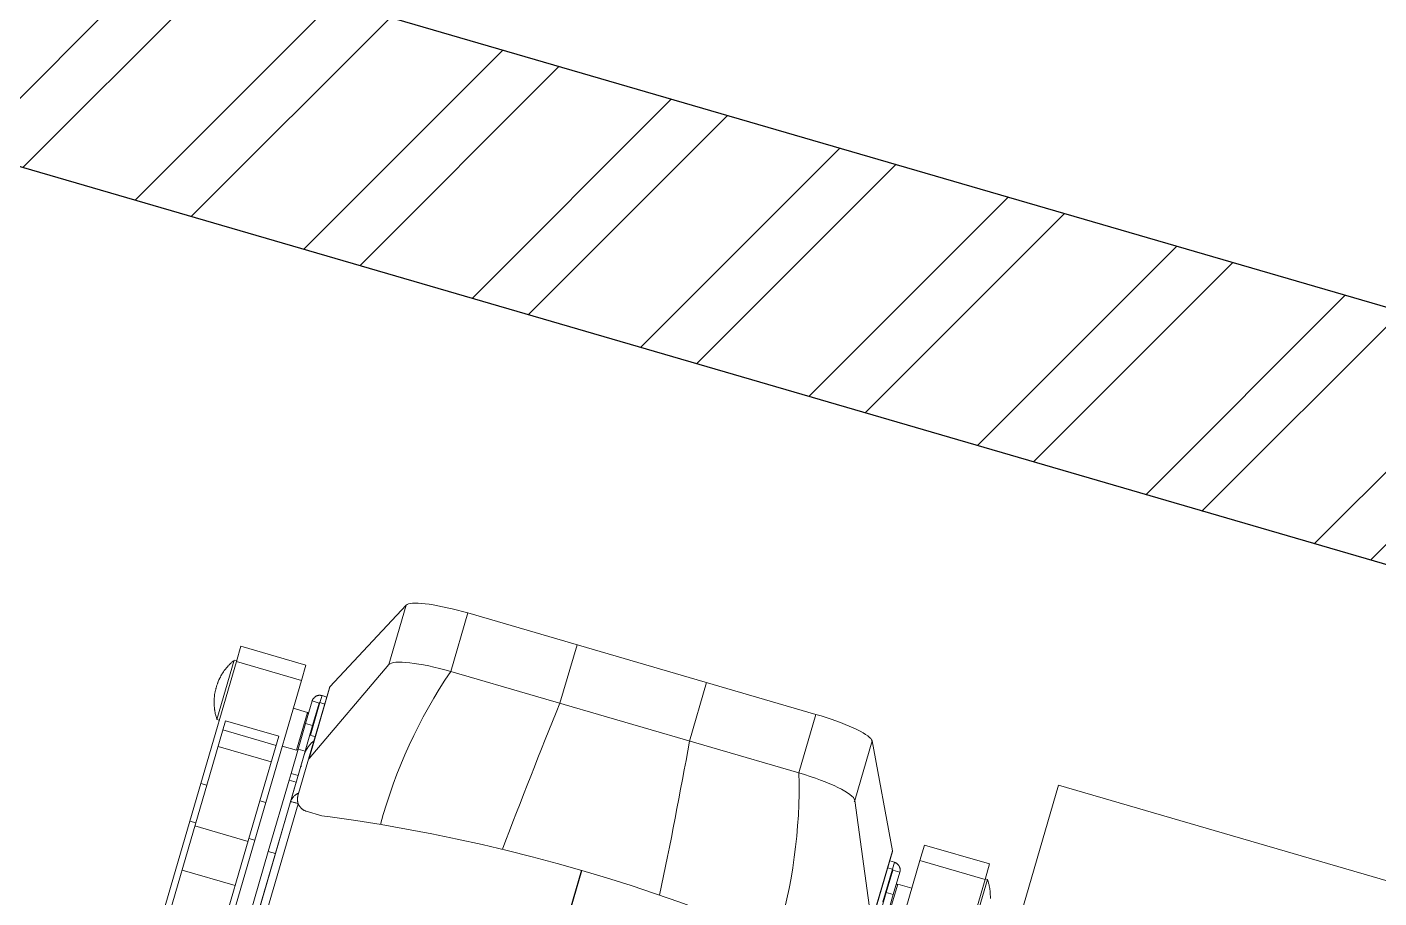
# Model space of a CAD drawing. Header units: feet. Extents: x 9311775 to 9337845, y -7066298 to -7052894.
# Drawn here: x 9335650 to 9336748, y -7059359 to -7058652 of the extents above; entities that cross this region are included whole.
import ezdxf

# ---------------------------------------------------------------- set-up
doc = ezdxf.new("R2010")
doc.units = ezdxf.units.FT
doc.header["$LTSCALE"] = 33
doc.header["$MEASUREMENT"] = 0
doc.linetypes.add('HIDDEN', pattern=[9.524999999999995, 6.349999999999997, -3.174999999999998])
doc.layers.add('A-WALL', color=1, linetype='Continuous')
for name, color, linetype, lineweight in [('A-WALL HATCH', 251, 'Continuous', 0), ('LENS-FURNITURE', 13, 'Continuous', 9), ('LENS_DIMENSION', 193, 'Continuous', 0), ('LK-FURNITURE', 13, 'Continuous', 9)]:
    doc.layers.add(name, color=color, linetype=linetype, lineweight=lineweight)

# ---------------------------------------------------------------- blocks, each defined once
blk = doc.blocks.new('A$Cca189d2b')
at = {"layer": 'A-WALL HATCH'}
h = blk.add_hatch(dxfattribs=at)
h.set_pattern_fill('ANSI32', color=256, scale=333)
h.set_pattern_definition([(45, (-4195598.218539457, 5465599.978276533), (-88.29995930067012, 88.29995930067012), []), (45, (-4195539.351900022, 5465599.978276533), (-88.29995930067012, 88.29995930067012), [])])
h.paths.add_polyline_path([(182.6102968659252, 497.5474645486101), (261.1382608162239, 711.5079587260261), (48.09325998090208, 711.5079587260261), (-5.143463341519236, 566.4570105355233)])
h.paths.add_polyline_path([(513.5475110262632, 1399.23249905277), (300.502718148753, 1399.233065660111), (48.09325998090208, 711.5079587260261), (261.1382608162239, 711.5079587260261)])
h.paths.add_polyline_path([(1787.858170637861, 4871.271308568307), (1600.104410430416, 4940.18085455615), (300.502718148753, 1399.233065660111), (513.5475110262632, 1399.23249905277)])
h.paths.add_polyline_path([(2606.200445983559, 7100.960056786425), (2413.713943312876, 7156.974579583854), (1930.475726367905, 5840.32401967328), (2143.520727202297, 5840.32401967328)])
h.paths.add_polyline_path([(2143.520727202297, 5840.32401967328), (1930.475726367905, 5840.32401967328), (1782.714707296342, 5437.728319104761), (1970.468467503786, 5368.818773117848)])
h.paths.add_polyline_path([(-5752.832334415987, 10981.10458512697), (-5752.832334415987, 11224.72189299483), (-9021.918580083176, 8971.32401967328), (-8609.060186924413, 8971.32401967328)])
h.paths.add_polyline_path([(-12434.06018692441, 8786.32401967328), (-12434.06018692441, 8961.32401967328), (-17534.29745566845, 8961.32401967328), (-17534.29745566845, 8786.32401967328)])
h.paths.add_polyline_path([(-2638.258403667249, 10653.11075048614), (-2748.497711254284, 10481.27641840279), (-1820.84006111417, 9880.888491335327), (-2888.922345140949, 6970.747927133925), (-2697.614837640897, 6900.534081770107), (-1989.563271976076, 8230.264665641822), (2344.327507092617, 6967.921464790591), (2413.713943312876, 7156.974579583854), (-2081.069596457295, 8464.978785396554), (-1544.316881798208, 9951.298985343426)])
h.paths.add_polyline_path([(-3755.921184914187, 11133.28946539108), (-3648.275374235586, 11301.0812121313), (-4680.941216264851, 11963.58192438073), (-5752.832334415987, 11224.72189299483), (-5752.832334415987, 10981.10458512697), (-4683.435118185356, 11733.58437767718)])
at = {"layer": 'A-WALL'}
for p, q in [((2606.200445983559, 7100.960056786425), (-2081.069596457295, 8464.978785396554)), ((2344.327507092617, 6967.921464790591), (-1989.563271976076, 8230.264665641822))]:
    blk.add_line(p, q, dxfattribs=at)
blk = doc.blocks.new('TRIAL SET CABINET 633x500')
at = {"layer": 'LENS-FURNITURE'}
blk.add_lwpolyline([(119.4230440827086, -352.4817388160154), (119.4230440827086, -985.4817388160156), (-380.5769559172913, -985.4817388160156), (-380.5769559172913, -352.4817388160154)], close=True, dxfattribs=at)
blk = doc.blocks.new('CHAIR UNIT')
at = {"layer": 'Defpoints', "linetype": 'HIDDEN'}
blk.add_line((0, 205.7260339055501), (0, -205.7260339055793), dxfattribs=at)
at = {"layer": 'LENS-FURNITURE'}
for points in [[(-147.1943452823906, 331.1256455461554), (-147.1943452823906, 380.5769559177861), (-151.5496397707611, 380.5495641275193), (-155.868411893025, 380.4491275675247), (-160.1324005834758, 380.2847768315114), (-164.2868219334632, 380.0565119194216), (-168.3225455321371, 379.7643328331469), (-172.1939183576032, 379.417370168172), (-175.8644182831049, 379.0064933290123), (-179.324914181605, 378.5499635048618), (-182.5480148121714, 378.0386501038447), (-185.4880669172853, 377.4725531241856), (-188.1450704988092, 376.8790643542597), (-190.491633602418, 376.2399226048728), (-192.5003649890422, 375.56425846598), (-194.1712641799822, 374.8612025405455), (-195.4860701132566, 374.1398854184954), (-196.4265212463215, 373.4003071072802), (-197.001748945564, 372.6515981986886), (-197.001748945564, 322.3967953379323)], [(-147.1943452823906, 380.5769559177861), (147.2308676522225, 380.5769559177861)], [(-54.7606068085879, 331.1256455461554), (-54.7606068085879, 380.5769559177861)], [(54.79712917841972, 331.1256455461554), (54.79712917841972, 380.5769559177861)], [(197.0474022049457, 322.3967953379323), (197.0474022049457, 372.6515981986886), (196.4721745047718, 373.4003071072802), (195.531722895801, 374.1398854184954), (194.2169169615954, 374.8612025405455), (192.546018009074, 375.56425846598), (190.5372868617996, 376.2399226048728), (188.1907232813537, 376.8790643542597), (185.5337199382484, 377.4725531241856), (182.5936678322032, 378.0386501038447), (179.3705674409866, 378.5499635048618), (175.9100713040679, 379.0064933290123), (172.2304407265037, 379.417370168172), (168.3681985521689, 379.7643328331469), (164.3324747160077, 380.0565119194216), (160.1780536044389, 380.2847768315114), (155.9140649139881, 380.4491275675247), (151.5952930301428, 380.5495641275193), (147.2308676522225, 380.5769559177861), (147.2308676522225, 331.1256455461554)], [(147.2308676522225, 331.1256455461554), (-147.1943452823906, 331.1256455461554)], [(-237.7881233915687, 231.2460509821831), (-197.001748945564, 322.3967953379323)], [(196.9560961686075, 321.200687206263), (197.0108795994893, 321.6754782196076), (197.0291409026831, 321.9220043245877)], [(197.0474022049457, 322.3967953379323), (237.8246457614005, 231.2460509821831)], [(-261.5002822503448, 290.2023122571991), (-261.5002822503448, 303.1951510048821), (-316.4938646722585, 303.1951510048821), (-316.4938646722585, 290.2023122571991), (-261.5002822503448, 290.2023122571991), (-261.5002822503448, 187.0174417796661)], [(316.4938649134711, 290.3940547816455), (316.4938649134711, 303.3868935330538), (261.500282490626, 303.3868935330538), (261.500282490626, 290.3940547816455), (316.4938649134711, 290.3940547816455), (316.4938649134711, 187.2091843059752)], [(-316.4938646722585, 290.6953644652968), (-318.4934651684017, 290.6953644652968), (-318.7856443449855, 290.2753570306231), (-319.0686928685753, 289.8553495922243), (-319.3426107419655, 289.435342155688), (-319.8904467262328, 288.5770660897541), (-320.1461032964289, 288.1387974603276), (-320.4108905177563, 287.700528830901), (-320.9039425933734, 286.8239915720769), (-321.1504689883441, 286.3765923452738), (-321.3878642562777, 285.9291931203334), (-321.6161293489859, 285.4817938935303), (-321.8443942032755, 285.0252640693507), (-322.2826628480107, 284.1122044266085), (-322.492666637525, 283.6465440087486), (-322.702670189552, 283.1900141845981), (-322.9035435663536, 282.7243537649047), (-323.0952860536054, 282.2495627496973), (-323.2870283024386, 281.7839023318665), (-323.4696403760463, 281.3091113166592), (-323.816602983512, 280.3595292862446), (-323.9900844059885, 279.8756076736609), (-324.1453045271336, 279.4008166584536), (-324.4557447666303, 278.4329734332859), (-324.6018342357129, 277.9490518225648), (-324.7387932911515, 277.4559996144672), (-324.8757523465902, 276.9720780018833), (-325.0035805124789, 276.4790257937857), (-325.2409762572497, 275.4929213775904), (-325.4601104594767, 274.5068169613951), (-325.5514162583277, 274.0046341559209), (-325.6518529467285, 273.5115819478233), (-325.8983791042119, 272.0050335332635), (-326.0901215914637, 270.4984851205372), (-326.1449052607641, 269.9963023150631), (-326.1905582789332, 269.4941195114516), (-326.2270804084837, 268.9828061086009), (-326.2636030139402, 268.4806233049894), (-326.2909947298467, 267.9693099040014), (-326.3183864448219, 267.4671270985273), (-326.3366477480158, 266.9649442930531), (-326.3457781616598, 266.453630892036), (-326.3549090512097, 265.951448086591), (-326.3549090512097, 265.4401346855739), (-326.3457781616598, 264.9288212845859), (-326.3366477480158, 264.4266384791117), (-326.3183864448219, 263.9153250781237), (-326.2636030139402, 262.9109594709007), (-326.2270804084837, 262.3996460699127), (-326.1905582789332, 261.8974632644385), (-326.1449052607641, 261.3952804589644), (-326.0901215914637, 260.8839670579764), (-325.8983791042119, 259.3774186433875), (-325.8162034796551, 258.8752358379133), (-325.7340283319354, 258.3821836316783), (-325.6518529467285, 257.8800008262042), (-325.5514162583277, 257.3778180225927), (-325.4601104594767, 256.8847658126324), (-325.3505431190133, 256.3825830090209), (-325.2409762572497, 255.8895307990606), (-325.0035805124789, 254.9034263828653), (-324.8757523465902, 254.4195047721441), (-324.7387932911515, 253.9264525640465), (-324.6018342357129, 253.4425309514626), (-324.4557447666303, 252.9586093388789), (-323.9900844059885, 251.5068445048529), (-323.816602983512, 251.0320534896455), (-323.6431217994541, 250.5481318770617), (-323.4696403760463, 250.0824714592309), (-323.2870283024386, 249.6076804421609), (-323.0952860536054, 249.1328894269536), (-322.9035435663536, 248.6672290072602), (-322.702670189552, 248.2015685894294), (-322.492666637525, 247.7359081697359), (-322.2826628480107, 247.279378347419), (-321.8443942032755, 246.3663187028142), (-321.6161293489859, 245.9097888804972), (-321.3878642562777, 245.4623896555568), (-321.1504689883441, 245.0149904287536), (-320.6574166752399, 244.1201919770101), (-320.4108905177563, 243.6819233475835), (-320.1461032964289, 243.2436547163234), (-319.8904467262328, 242.8145166842733), (-319.3426107419655, 241.9562406183104), (-319.0686928685753, 241.5362331817742), (-318.7856443449855, 241.1070951478905), (-318.4934651684017, 240.6962183068681), (-316.4938646722585, 240.6962183068681)], [(-318.4934651684017, 240.6962183068681), (-318.4934651684017, 290.6953644652968)], [(-316.4938646722585, 290.2023122571991), (-316.4938646722585, 187.0174417796661)], [(-237.9707354661077, 230.1686405996735), (-237.9707354661077, 230.4151667065162), (-237.9707354661077, 290.9418905702769), (-237.9707354661077, 291.0423271302425), (-237.9616045765579, 291.1427636920707), (-237.943343273364, 291.2432002520654), (-237.9250824470073, 291.3345062183798), (-237.8976904936135, 291.4258121809981), (-237.8611681256443, 291.5262487428263), (-237.8246457595378, 291.6175547091407), (-237.7881233915687, 291.699730076245)], [(238.0163882486522, 230.1686405996735), (238.0163882486522, 230.4151667065162), (238.0163882486522, 290.9418905702769), (238.0163882486522, 291.0423271302425), (238.0072578350082, 291.1427636920707), (237.9889965318144, 291.2432002520654), (237.9707352295518, 291.3345062183798), (237.9433435136452, 291.4258121809981), (237.9068211466074, 291.5262487428263), (237.8702987795696, 291.6175547091407), (237.8246457614005, 291.699730076245)], [(261.500282490626, 290.3940547816455), (261.500282490626, 187.2091843059752)], [(325.0035807527603, 276.6707683200948), (324.8757521100342, 277.1638205281925), (324.7387935314328, 277.6477421407762), (324.6018344759941, 278.1407943488739), (324.4557447684929, 278.6247159614577), (324.1453045289964, 279.5925591829), (323.9900844087824, 280.06735019997), (323.8166032247245, 280.5512718106911), (323.4696406163275, 281.5008538411057), (323.2870285427198, 281.975644856313), (322.9035433297977, 282.9069656938082), (322.7026704298332, 283.3726261135016), (322.2826630882919, 284.3039469510259), (321.8443944435567, 285.2170065975224), (321.6161293517798, 285.6644058224629), (321.3878644965589, 286.1209356447798), (321.1504689911381, 286.5683348697203), (320.9039428345858, 287.0157340965234), (320.6574166771023, 287.4540027277835), (320.1461032982916, 288.3305399866367), (319.8813160769641, 288.7596780186868), (319.6165286172182, 289.1979466499762), (319.3426109822467, 289.6179540846206), (319.0686931088567, 290.0470921166707), (318.7856445852667, 290.4670995550696), (318.4934654096141, 290.8871069916058), (316.4938649134711, 290.8871069916058)], [(318.4934654096141, 290.8871069916058), (318.4934654096141, 240.8879608331772)], [(-237.9707354661077, 277.1729511237063), (-241.9973281733692, 277.1729511237063), (-241.9973281733692, 283.0804470272269), (-242.1890708990395, 283.0804470272269), (-242.572555873543, 283.0621858343365), (-242.7642983607948, 283.0439246414462), (-242.9560410864651, 283.016532853042), (-243.1386529225856, 282.9891410627752), (-243.3303954098374, 282.9526186751318), (-243.5130072459578, 282.9160962912137), (-243.7047497322783, 282.8704433080275), (-244.0699736420065, 282.7608761506854), (-244.2434548269957, 282.6969619765005), (-244.4260669015348, 282.6239172049099), (-244.7730295080692, 282.4778276617871), (-244.946510931477, 282.3956522928201), (-245.1199921155348, 282.304346330231), (-245.2843428868801, 282.2130403639167), (-245.6130444295705, 282.0121672420937), (-245.7682645497844, 281.9026000847225), (-245.9234849084169, 281.7839023318665), (-246.0695743765682, 281.6743351744953), (-246.2247944967821, 281.5465068224002), (-246.3617535531521, 281.4186784740014), (-246.5078430213034, 281.2908501237689), (-246.6448018383236, 281.1630217716447), (-246.7726300042123, 281.0169322285219), (-246.9004586469382, 280.8799732846091), (-247.028286812827, 280.7338837396237), (-247.1469848044216, 280.5877941964718), (-247.3661190066486, 280.2773539173068), (-247.4756861086935, 280.1130031812645), (-247.5761225586757, 279.9577830407361), (-247.6765592470765, 279.7843017092091), (-247.7678650459274, 279.6199509731668), (-247.9322160556912, 279.2729883082211), (-248.0783055238426, 278.9260256413836), (-248.2061336897313, 278.5608017835184), (-248.2609175983816, 278.3781898564775), (-248.3065706174821, 278.1955779275449), (-248.3522233972326, 278.0038354012358), (-248.3887457642704, 277.8212234723032), (-248.416137480177, 277.6294809478859), (-248.4435294345021, 277.4468690189534), (-248.4709211494774, 277.2551264926442), (-248.48005180154, 277.0633839663351), (-248.4983128663152, 276.871641440026), (-248.4983128663152, 276.6798989156086)], [(-242.4995111394673, 257.6517359141144), (-242.4995111394673, 276.6798989156086), (-248.4983128663152, 276.6798989156086), (-248.4983128663152, 257.6517359141144)], [(-242.4995111394673, 249.288109567482), (-242.462988534011, 249.4341991106048), (-242.353421671316, 249.5528968653525), (-242.1890708990395, 249.6076804421609), (-241.9973281733692, 249.6076804421609), (-241.9973281733692, 277.1729511237063), (-242.0521118436009, 277.1729511237063), (-242.0977648627013, 277.1638205281925), (-242.1525482935831, 277.1455593353021), (-242.2438543308526, 277.1090369495214), (-242.289507349953, 277.0816451610881), (-242.3351603681222, 277.0451227734447), (-242.3716824967414, 277.008600387664), (-242.3990746894851, 276.9720780018833), (-242.4538581203669, 276.8807720374316), (-242.4721194235608, 276.8351190561079), (-242.4903804883361, 276.7803354774369), (-242.4995111394673, 276.7346824961423), (-242.4995111394673, 276.6798989156086)], [(-237.9707354661077, 283.0804470272269), (-241.9973281733692, 283.0804470272269)], [(248.4983131065965, 276.6798989156086), (248.4709211522713, 277.2551264926442), (248.4435294363648, 277.4468690189534), (248.4161377204582, 277.6294809478859), (248.3887460045516, 277.8212234723032), (248.3522233990953, 278.0038354012358), (248.3065703809261, 278.1955779275449), (248.1422196086496, 278.743413712451), (248.0783055257052, 278.9260256413836), (247.9322160575539, 279.2729883082211), (247.8500406723469, 279.4464696397481), (247.758734873496, 279.6199509731668), (247.6674288362265, 279.7843017092091), (247.5761227989569, 279.9577830407361), (247.4756861105561, 280.1130031812645), (247.3661192469299, 280.2773539173068), (247.1469845678657, 280.5877941964718), (247.0282870531082, 280.7338837396237), (246.9004586488008, 280.8799732846091), (246.7726302444935, 281.0169322285219), (246.6448020786047, 281.1630217716447), (246.5078430231661, 281.2908501237689), (246.0695743784309, 281.6743351744953), (245.9234846718609, 281.7839023318665), (245.7682647900656, 281.9026000847225), (245.6130444314331, 282.0121672420937), (245.2843431271613, 282.2130403639167), (245.119992355816, 282.304346330231), (244.9465109333396, 282.3956522928201), (244.7730297483504, 282.4778276617871), (244.426067141816, 282.6239172049099), (244.243455067277, 282.6969619765005), (244.0699736438692, 282.7608761506854), (243.8873615702614, 282.8156597312191), (243.6956193214282, 282.8704433080275), (243.5130072478205, 282.9160962912137), (243.3303954117, 282.9526186751318), (243.1386529244483, 282.9891410627752), (242.9469104371965, 283.016532853042), (242.7642983626574, 283.0439246414462), (242.5725558754057, 283.0621858343365), (242.1890709009022, 283.0804470272269), (241.9973284136504, 283.0804470272269), (241.9973284136504, 277.1729511237063), (238.0163882486522, 277.1729511237063)], [(241.9973284136504, 283.0804470272269), (238.0163882486522, 283.0804470272269)], [(242.49951114133, 249.2972401629959), (242.4355970583856, 249.461590899009), (242.3990744529292, 249.5072438821662), (242.3808131497353, 249.5163744777092), (242.3808131497353, 249.5255050731939), (242.2073319656774, 249.6076804421609), (241.9973284136504, 249.6076804421609), (241.9973284136504, 277.1729511237063), (242.0521118454635, 277.1729511237063), (242.097764864564, 277.1638205281925), (242.1525485347956, 277.1455593353021), (242.2438545711338, 277.1090369495214), (242.2895075902343, 277.0816451610881), (242.3260297188535, 277.0451227734447), (242.3716827370226, 277.008600387664), (242.3990744529292, 276.9720780018833), (242.4538583606481, 276.8807720374316), (242.4721191879362, 276.8351190561079), (242.481250077486, 276.7803354774369), (242.4903804901987, 276.7346824961423), (242.49951114133, 276.6798989156086)], [(242.49951114133, 257.6517359141144), (242.49951114133, 276.6798989156086), (248.4983131065965, 276.6798989156086), (248.4983131065965, 257.6517359141144)], [(-248.4983128663152, 265.6957913879305), (-249.5026785582304, 266.6910264015314), (-261.5002822503448, 266.6910264015314)], [(-249.5026785582304, 234.6974164407293), (-249.5026785582304, 266.6910264015314)], [(261.500282490626, 266.8827689259487), (249.4935479089618, 266.8827689259487), (248.4983131065965, 265.887533912377)], [(249.4935479089618, 266.8827689259487), (249.4935479089618, 234.8800283696619)], [(-266.4947185218334, 187.0174417796661), (-266.4947185218334, 241.6549309346592), (-311.4994284007698, 241.6549309346592), (-311.4994284007698, 187.0174417796661)], [(-237.9707354661077, 201.772485642432), (-238.1807390172034, 201.6081349064188), (-238.3724815044552, 201.4529147677531), (-238.5733546428383, 201.2885640317108), (-238.76509713009, 201.1150827001547), (-238.9477092046291, 200.9416013667651), (-239.1394516918808, 200.7681200333463), (-239.31293287687, 200.5855081044138), (-239.4864142984152, 200.3937655781338), (-239.6598954834044, 200.2111536492011), (-239.8333769068122, 200.0102805273782), (-239.9885972645134, 199.8185380029316), (-240.1529477983713, 199.6176648811088), (-240.3081679176539, 199.407661163772), (-240.4542576242238, 199.2067880419781), (-240.6003470933065, 198.996784320916), (-240.8742649666965, 198.5585156933521), (-241.1299215368927, 198.1202470620628), (-241.2486192891374, 197.8919821518356), (-241.3581866286695, 197.6637172416085), (-241.4677534922958, 197.4263217321422), (-241.5773208327591, 197.1980568219151), (-241.6777575202285, 196.9606613143114), (-241.7690633200109, 196.7232658067369), (-241.8512387052178, 196.4858702991041), (-241.942544741556, 196.239344194124), (-242.015589476563, 196.0019486865494), (-242.0886342106387, 195.7554225834319), (-242.1525482935831, 195.5088964784518), (-242.2164626149461, 195.2532397779285), (-242.2712460467592, 195.0067136729485), (-242.3168990649283, 194.760187569831), (-242.3625520840287, 194.5045308674744), (-242.4355968181044, 193.9932174664864), (-242.462988534011, 193.7466913633689), (-242.4995111394673, 193.2353779623809), (-242.4995111394673, 232.0769352578791), (-242.1708095967769, 236.1035282934608), (-241.1573134902865, 240.1301213272091), (-239.5046756025404, 243.8280128888727), (-237.9707354661077, 246.0376172307296)], [(-241.9973281733692, 249.6076804421609), (-240.6551305251196, 249.5711580582429), (-239.31293287687, 249.5528968653525), (-237.9707354661077, 249.5255050731939)], [(-266.4947185218334, 233.8208791819052), (-311.4994284007698, 233.8208791819052)], [(-261.5002822503448, 234.6974164407293), (-249.5026785582304, 234.6974164407293), (-248.4983128663152, 235.6926514524384)], [(-248.4983128663152, 215.3679437555839), (-248.4983128663152, 209.633929185482), (-242.4995111394673, 209.633929185482), (-242.4995111394673, 215.3679437555839), (-248.4983128663152, 215.3679437555839), (-248.4983128663152, 235.9391775574186)], [(-242.4995111394673, 235.9391775574186), (-242.4995111394673, 215.3679437555839)], [(-266.4947185218334, 219.8419360179978), (-311.4994284007698, 219.8419360179978)], [(-242.4995111394673, 222.6085067421372), (-242.4355968181044, 222.9919917910302), (-242.3990746894851, 223.0924283528584), (-242.389943799004, 223.1198201431543), (-242.3808133862912, 223.1380813360447), (-242.2073319638148, 223.3663462462719), (-241.9973281733692, 223.612872351252)], [(-248.4983128663152, 209.633929185482), (-248.4983128663152, 149.3902538124821)], [(-242.4995111394673, 209.633929185482), (-242.4995111394673, 149.3902538124821)], [(-237.9707354661077, 199.4624447406095), (-237.9707354661077, 199.3620081787521), (-237.9707354661077, 199.1154820756346), (-237.9524741638452, 198.6406910604273), (-237.9250824470073, 198.3941649573098), (-237.870298538357, 197.9193739402399), (-237.8337764106691, 197.6819784344989), (-237.7424703733995, 197.2071874174289), (-237.6876867031679, 196.969791911717), (-237.6237726202234, 196.7323964022216), (-237.5598585372791, 196.5041314919945), (-237.4868138032034, 196.2758665799046), (-237.4046381786466, 196.0384710723301), (-237.3224630318582, 195.8193367576168), (-237.2402876457199, 195.5910718473896), (-237.1398509573191, 195.3719375308136), (-237.0394142689183, 195.1436726205866), (-236.9389778189361, 194.9336689013871), (-236.8294107168913, 194.7145345885365), (-236.4733174592256, 194.0845234328299), (-236.336358403787, 193.8836503110069), (-236.2085299994796, 193.682777189184), (-236.062440530397, 193.4819040654984), (-235.770261593163, 193.0984190147719), (-235.4598211143166, 192.7331951569067), (-235.29547058139, 192.5505832279741), (-235.1311198100447, 192.3771018964471), (-234.957638386637, 192.2036205630283), (-234.7841572025791, 192.039269826986), (-234.6015451289714, 191.8749190909439), (-234.2363212183118, 191.5644788117788), (-233.8528362438083, 191.2722997255041), (-233.4510899670422, 190.9983818321198), (-233.2502168286592, 190.8705534818581), (-233.0402132775635, 190.7427251316256), (-232.6202059350908, 190.5053296240221), (-232.4102019071579, 190.3957624666509), (-231.9719335008413, 190.1948893429944), (-231.7436686465517, 190.1035833803762), (-231.5245339665562, 190.0122774140618), (-231.0680044963956, 189.8479266780196), (-230.8306087525561, 189.7748819083208), (-230.6023438982665, 189.7109677341068), (-230.3649483919144, 189.6561841535731), (-230.1366833001375, 189.601400574902), (-229.8992880322039, 189.5466169980936), (-229.661892526783, 189.5009640130738), (-229.4153663692996, 189.464441627264), (-228.9405753575266, 189.4096580504556), (-228.7031796136871, 189.3913968575652), (-228.4566536955535, 189.3731356646749), (-228.2192584276199, 189.364005069161), (-227.9727320317179, 189.364005069161), (-214.8703261986375, 189.364005069161)], [(-214.8703261986375, 189.364005069161), (-208.0771623300389, 190.3592400808701), (-187.3689696602523, 193.2901615410519), (-166.6242546243593, 195.919773319445), (-145.8430172204971, 198.2389448168105), (-125.0252572111785, 200.2476760368445), (-104.1709748348221, 201.9459669739881), (-83.30756180733442, 203.3429482312058), (-62.41675754077732, 204.4203586137155), (-41.51682190690189, 205.1964593107113), (-20.59862544760107, 205.652989134891), (0.3195710116997361, 205.8082092735567), (21.22863681986928, 205.6438585375145), (42.14683327917009, 205.178198117821), (63.04676843620836, 204.3929668253113), (83.93757317960262, 203.3064258454251), (104.8009862070903, 201.9094445900701), (125.6461376938969, 200.1928924563108), (146.4638977032155, 198.1750306425965), (167.2451351061463, 195.846728546021), (187.9898503813892, 193.2171167694905), (208.6980430502444, 190.2679341164184), (214.9342405218631, 189.364005069161)], [(-316.4938646722585, 155.188182556798), (-316.4938646722585, 187.0174417796661), (-311.4994284007698, 187.0174417796661), (-311.4994284007698, 155.188182556798)], [(-266.4947185218334, 155.188182556798), (-266.4947185218334, 187.0174417796661), (-261.5002822503448, 187.0174417796661), (-261.5002822503448, 155.188182556798)], [(-235.998526209034, 193.4910346647375), (-236.5372317805886, 193.4910346647375), (-237.0850672870874, 193.5001652602513), (-238.1624777149409, 193.4819040654984), (-238.7103134598583, 193.4727734699845), (-239.2490187939257, 193.454512277094), (-239.796854538843, 193.4271204868273), (-240.335559871979, 193.399728698423), (-241.4129700604826, 193.3266839268326), (-241.9608060447499, 193.2810309436754), (-242.4995111394673, 193.2353779623809), (-242.4995111394673, 58.99734895897562), (-242.1799402479082, 56.97035654791398), (-241.2486192891374, 54.76075220605707), (-239.7512015206739, 52.45984190161107), (-237.6968173552305, 50.04936443979386), (-235.998526209034, 48.35107349889586), (-235.998526209034, 193.3905981029093)], [(-316.4938646722585, -111.7995882283139), (-316.4938646722585, 155.188182556798), (-311.4994284007698, 155.188182556798), (-311.4994284007698, -91.80358200351475)], [(-266.4947185218334, -91.80358200351475), (-266.4947185218334, 155.188182556798), (-261.5002822503448, 155.188182556798), (-261.5002822503448, -111.7995882283139)], [(-266.4947185218334, 152.7046603233902), (-311.4994284007698, 152.7046603233902)], [(-248.4983128663152, 50.67024499626132), (-248.4983128663152, 52.78854337180383), (-248.4983128663152, 149.3902538124821), (-242.4995111394673, 149.3902538124821), (-242.4995111394673, 61.32565105371759)], [(-266.4947185218334, 115.2692148787901), (-311.4994284007698, 115.2692148787901)]]:
    blk.add_lwpolyline(points, dxfattribs=at)
for points in [[(-197.001748945564, 372.6515981986886), (-237.7881233915687, 291.699730076245), (-237.7881233915687, 231.2460509821831, 0.1104337528806687), (-237.9707354661077, 230.4151667065162), (-237.9707354661077, 199.4624447406095), (-237.9707354661077, 199.407661163772)], [(238.0163882486522, 199.407661163772), (238.0163882486522, 199.4624447406095), (238.0255186613649, 230.4151667065162, 0.1070548578999295), (237.8246457614005, 231.2460509821831), (237.8246457614005, 291.699730076245), (197.0474022049457, 372.6515981986886)]]:
    blk.add_lwpolyline(points, format="xyb", dxfattribs=at)
for points in [[(-248.4983128663152, 235.9391775574186), (-242.4995111394673, 235.9391775574186), (-242.4995111394673, 257.6517359141144), (-248.4983128663152, 257.6517359141144)], [(248.4983131065965, 257.6517359141144), (242.49951114133, 257.6517359141144), (242.49951114133, 235.9026551716379), (248.4983131065965, 235.9026551716379)]]:
    blk.add_lwpolyline(points, close=True, dxfattribs=at)
for centre, radius, start, end in [((247.3437575539574, 203.6344618745788), 414.6255135707222, 162.0922615221591, 181.0762253569658), ((4674.921226616947, -167.4734586097474), 4755.890170314926, 173.9821536600701, 175.5168892674016), ((-4674.884704247117, -167.4734586097474), 4755.890170314926, 4.48311073259838, 6.017846339929849), ((-247.3072351841256, 203.6344618745788), 414.6255135707222, 358.9237746430342, 17.90773847784086)]:
    blk.add_arc(centre, radius, start, end, dxfattribs=at)
for points in [[(-147.185214869678, 331.1256455461554), (-173.1104475129396, 331.1268626547827), (-194.7351094987243, 327.3390411077707), (-196.9946135012433, 322.4022024771257)], [(197.0474022049457, 322.4059259353089), (194.7886019721627, 327.3390411077707), (173.1639402247965, 331.1268626547827), (147.2390387244522, 331.1268626547827)]]:
    blk.add_open_spline(points, degree=3, dxfattribs=at)

msp = doc.modelspace()

# ---------------------------------------------------------------- block references
at = {"layer": 'LENS-FURNITURE', "xscale": -1, "rotation": 73.76061100438285}
msp.add_blockref('TRIAL SET CABINET 633x500', (9336042.88767561, -7059534.026174024), dxfattribs=at)
at = {"layer": 'LENS_DIMENSION'}
msp.add_blockref('A$Cca189d2b', (9335239.184644323, -7066297.884361318), dxfattribs=at)
at = {"layer": 'LK-FURNITURE', "rotation": 343.7606110043828}
msp.add_blockref('CHAIR UNIT', (9336042.88767561, -7059534.026174024), dxfattribs=at)

doc.saveas('drawing.dxf')
